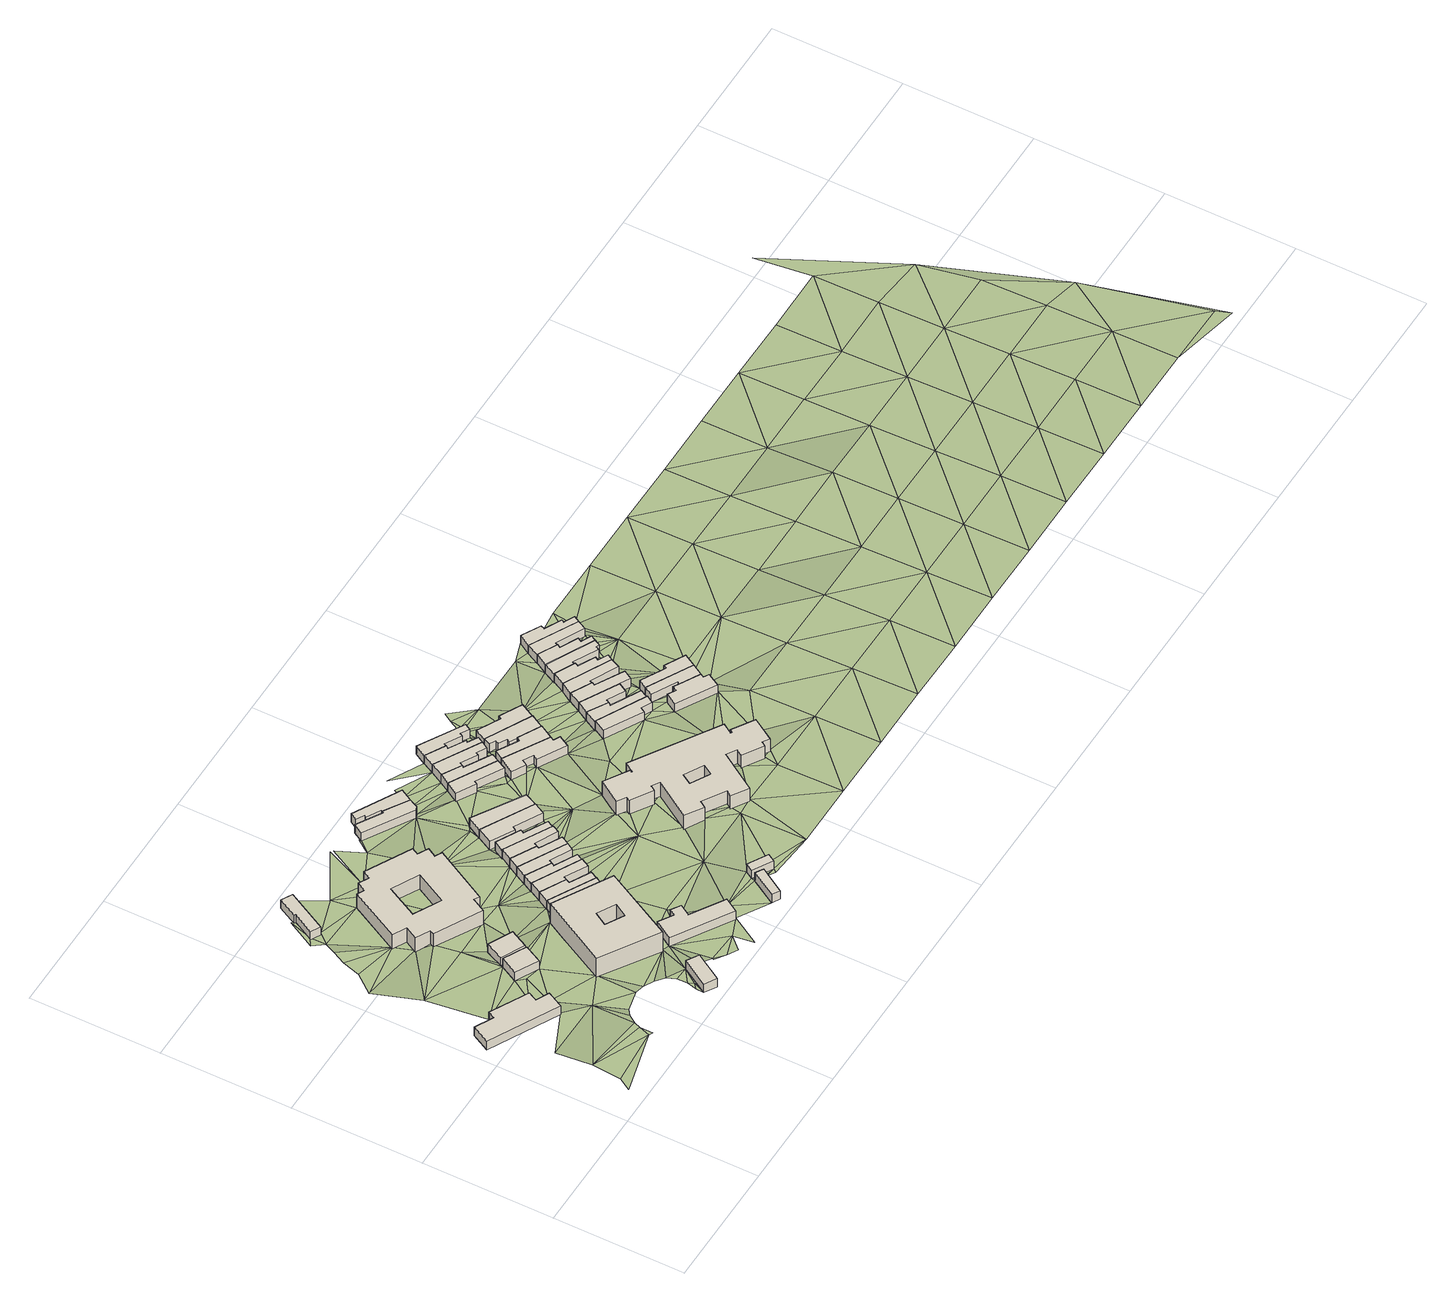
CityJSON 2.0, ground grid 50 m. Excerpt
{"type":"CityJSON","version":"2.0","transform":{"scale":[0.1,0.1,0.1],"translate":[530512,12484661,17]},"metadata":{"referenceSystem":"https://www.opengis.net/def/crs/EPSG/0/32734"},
"CityObjects":{
"building1":{"type":"Building","attributes":{"building":"school","building:levels":1,"building_height":4.1,"plus_code":"4FRW3F96+2FQ","ground_height":18.79,"roof_height":22.89},"geometry":[{"type":"Solid","lod":"1","boundaries":[[[[0,1,2,3]],[[1,4,5,2]],[[4,6,7,5]],[[6,8,9,7]],[[8,10,11,9]],[[10,12,13,11]],[[12,14,15,13]],[[14,0,3,15]],[[3,2,5,7,9,11,13,15]],[[14,12,10,8,6,4,1,0]]]]}]},
"building2":{"type":"Building","attributes":{"building":"school","building:levels":1,"building_height":4.1,"plus_code":"4FRW3F96+3HH","ground_height":18.79,"roof_height":22.89},"geometry":[{"type":"Solid","lod":"1","boundaries":[[[[16,17,18,19]],[[17,20,21,18]],[[20,22,23,21]],[[22,16,19,23]],[[19,18,21,23]],[[22,20,17,16]]]]}]},
"building3":{"type":"Building","attributes":{"building":"school","building:levels":1,"building_height":4.1,"plus_code":"4FRW3F96+3JR","ground_height":17.69,"roof_height":21.79},"geometry":[{"type":"Solid","lod":"1","boundaries":[[[[24,25,26,27]],[[25,28,29,26]],[[28,30,31,29]],[[30,24,27,31]],[[27,26,29,31]],[[30,28,25,24]]]]}]},
"building4":{"type":"Building","attributes":{"address":"14 Dryden Street Salt River Cape Town","building":"house","building:levels":1,"building_height":4.1,"plus_code":"4FRW3F96+8GP","ground_height":15.96,"roof_height":20.06},"geometry":[{"type":"Solid","lod":"1","boundaries":[[[[32,33,34,35]],[[33,36,37,34]],[[36,38,39,37]],[[38,40,41,39]],[[40,42,43,41]],[[42,32,35,43]],[[35,34,37,39,41,43]],[[42,40,38,36,33,32]]]]}]},
"building5":{"type":"Building","attributes":{"address":"Swift Street Salt River Cape Town","building":"house","building:levels":1,"building_height":4.1,"plus_code":"4FRW3F86+VMH","ground_height":19.76,"roof_height":23.86},"geometry":[{"type":"Solid","lod":"1","boundaries":[[[[44,45,46,47]],[[45,48,49,46]],[[48,50,51,49]],[[50,44,47,51]],[[47,46,49,51]],[[50,48,45,44]]]]}]},
"building6":{"type":"Building","attributes":{"building":"school","building:levels":2,"building_height":6.9,"plus_code":"4FRW3F96+6MG","ground_height":16.76,"roof_height":23.66},"geometry":[{"type":"Solid","lod":"1","boundaries":[[[[52,53,54,55]],[[53,56,57,54]],[[56,58,59,57]],[[58,60,61,59]],[[60,62,63,61]],[[62,64,65,63]],[[64,66,67,65]],[[66,68,69,67]],[[68,70,71,69]],[[70,72,73,71]],[[72,74,75,73]],[[74,76,77,75]],[[76,78,79,77]],[[78,80,81,79]],[[80,82,83,81]],[[82,84,85,83]],[[84,86,87,85]],[[86,52,55,87]],[[88,89,90,91]],[[89,92,93,90]],[[92,94,95,93]],[[94,88,91,95]],[[55,54,57,59,61,63,65,67,69,71,73,75,77,79,81,83,85,87],[91,90,93,95]],[[86,84,82,80,78,76,74,72,70,68,66,64,62,60,58,56,53,52],[94,92,89,88]]]]}]},
"building7":{"type":"Building","attributes":{"address":"Swift Studio 97 Cecil Road Salt River 7925 Cape Town","building":"apartments","building:levels":3,"building:flats":"2","building_height":9.7,"plus_code":"4FRW3F96+2M3","ground_height":18.01,"roof_height":27.71},"geometry":[{"type":"Solid","lod":"1","boundaries":[[[[96,97,98,99]],[[97,100,101,98]],[[100,102,103,101]],[[102,96,99,103]],[[104,105,106,107]],[[105,108,109,106]],[[108,110,111,109]],[[110,104,107,111]],[[99,98,101,103],[107,106,109,111]],[[102,100,97,96],[110,108,105,104]]]]}]},
"building8":{"type":"Building","attributes":{"building":"school","building:levels":1,"building_height":4.1,"plus_code":"4FRW3F86+WQ8","ground_height":18.69,"roof_height":22.79},"geometry":[{"type":"Solid","lod":"1","boundaries":[[[[112,113,114,115]],[[113,116,117,114]],[[116,118,119,117]],[[118,120,121,119]],[[120,122,123,121]],[[122,124,125,123]],[[124,126,127,125]],[[126,112,115,127]],[[115,114,117,119,121,123,125,127]],[[126,124,122,120,118,116,113,112]]]]}]},
"building9":{"type":"Building","attributes":{"address":"95 Cecil Road Salt River Cape Town","building":"house","building:levels":1,"building_height":4.1,"plus_code":"4FRW3F96+3P9","ground_height":18.01,"roof_height":22.11},"geometry":[{"type":"Solid","lod":"1","boundaries":[[[[128,129,130,131]],[[129,132,133,130]],[[132,134,135,133]],[[134,136,137,135]],[[136,138,139,137]],[[138,128,131,139]],[[131,130,133,135,137,139]],[[138,136,134,132,129,128]]]]}]},
"building10":{"type":"Building","attributes":{"address":"93 Cecil Road Salt River Cape Town","building":"house","building:levels":1,"building_height":4.1,"plus_code":"4FRW3F96+3QC","ground_height":17.69,"roof_height":21.79},"geometry":[{"type":"Solid","lod":"1","boundaries":[[[[140,141,142,143]],[[141,144,145,142]],[[144,146,147,145]],[[146,148,149,147]],[[148,150,151,149]],[[150,140,143,151]],[[143,142,145,147,149,151]],[[150,148,146,144,141,140]]]]}]},
"building11":{"type":"Building","attributes":{"address":"91 Cecil Road Salt River Cape Town","building":"house","building:levels":1,"building_height":4.1,"plus_code":"4FRW3F96+3QR","ground_height":17.69,"roof_height":21.79},"geometry":[{"type":"Solid","lod":"1","boundaries":[[[[150,148,149,151]],[[148,152,153,149]],[[152,154,155,153]],[[154,156,157,155]],[[156,158,159,157]],[[158,150,151,159]],[[151,149,153,155,157,159]],[[158,156,154,152,148,150]]]]}]},
"building12":{"type":"Building","attributes":{"address":"89 Cecil Road Salt River Cape Town","building":"house","building:levels":1,"building_height":4.1,"plus_code":"4FRW3F96+4Q4","ground_height":17.28,"roof_height":21.38},"geometry":[{"type":"Solid","lod":"1","boundaries":[[[[160,161,162,163]],[[161,164,165,162]],[[164,166,167,165]],[[166,168,169,167]],[[168,170,171,169]],[[170,160,163,171]],[[163,162,165,167,169,171]],[[170,168,166,164,161,160]]]]}]},
"building13":{"type":"Building","attributes":{"address":"87 Cecil Road Salt River Cape Town","building":"house","building:levels":1,"building_height":4.1,"plus_code":"4FRW3F96+4QG","ground_height":17.28,"roof_height":21.38},"geometry":[{"type":"Solid","lod":"1","boundaries":[[[[170,168,169,171]],[[168,172,173,169]],[[172,174,175,173]],[[174,176,177,175]],[[176,178,179,177]],[[178,170,171,179]],[[171,169,173,175,177,179]],[[178,176,174,172,168,170]]]]}]},
"building14":{"type":"Building","attributes":{"address":"85 Cecil Road Salt River Cape Town","building":"house","building:levels":1,"building_height":4.1,"plus_code":"4FRW3F96+4RJ","ground_height":17.28,"roof_height":21.38},"geometry":[{"type":"Solid","lod":"1","boundaries":[[[[178,176,177,179]],[[176,180,181,177]],[[180,182,183,181]],[[182,184,185,183]],[[184,186,187,185]],[[186,178,179,187]],[[179,177,181,183,185,187]],[[186,184,182,180,176,178]]]]}]},
"building15":{"type":"Building","attributes":{"building":"school","building:levels":1,"building_height":4.1,"plus_code":"4FRW3F86+VV9","ground_height":19.18,"roof_height":23.28},"geometry":[{"type":"Solid","lod":"1","boundaries":[[[[188,189,190,191]],[[189,192,193,190]],[[192,194,195,193]],[[194,188,191,195]],[[191,190,193,195]],[[194,192,189,188]]]]}]},
"building16":{"type":"Building","attributes":{"address":"83 Cecil Road Salt River Cape Town","building":"house","building:levels":1,"building_height":4.1,"plus_code":"4FRW3F96+5Q5","ground_height":17.28,"roof_height":21.38},"geometry":[{"type":"Solid","lod":"1","boundaries":[[[[186,184,185,187]],[[184,196,197,185]],[[196,198,199,197]],[[198,200,201,199]],[[200,202,203,201]],[[202,186,187,203]],[[187,185,197,199,201,203]],[[202,200,198,196,184,186]]]]}]},
"building17":{"type":"Building","attributes":{"address":"Cecil Road Salt River Cape Town","building":"house","building:levels":1,"building_height":4.1,"plus_code":"4FRW3F96+8QC","ground_height":16.04,"roof_height":20.14},"geometry":[{"type":"Solid","lod":"1","boundaries":[[[[204,205,206,207]],[[205,208,209,206]],[[208,210,211,209]],[[210,212,213,211]],[[212,214,215,213]],[[214,216,217,215]],[[216,204,207,217]],[[207,206,209,211,213,215,217]],[[216,214,212,210,208,205,204]]]]}]},
"building18":{"type":"Building","attributes":{"address":"81 Cecil Road Salt River Cape Town","building":"house","building:levels":1,"building_height":4.1,"plus_code":"4FRW3F96+5R3","ground_height":16.65,"roof_height":20.75},"geometry":[{"type":"Solid","lod":"1","boundaries":[[[[218,219,220,221]],[[219,222,223,220]],[[222,224,225,223]],[[224,226,227,225]],[[226,228,229,227]],[[228,218,221,229]],[[221,220,223,225,227,229]],[[228,226,224,222,219,218]]]]}]},
"building19":{"type":"Building","attributes":{"address":"Cecil Road Salt River Cape Town","building":"house","building:levels":1,"building_height":4.1,"plus_code":"4FRW3F96+8QV","ground_height":16.04,"roof_height":20.14},"geometry":[{"type":"Solid","lod":"1","boundaries":[[[[230,231,232,233]],[[231,234,235,232]],[[234,236,237,235]],[[236,238,239,237]],[[238,240,241,239]],[[240,205,206,241]],[[205,204,207,206]],[[204,230,233,207]],[[233,232,235,237,239,241,206,207]],[[204,205,240,238,236,234,231,230]]]]}]},
"building20":{"type":"Building","attributes":{"building":"school","building:levels":1,"building_height":4.1,"plus_code":"4FRW3F86+VWV","ground_height":19.18,"roof_height":23.28},"geometry":[{"type":"Solid","lod":"1","boundaries":[[[[242,243,244,245]],[[243,246,247,244]],[[246,248,249,247]],[[248,242,245,249]],[[245,244,247,249]],[[248,246,243,242]]]]}]},
"building21":{"type":"Building","attributes":{"address":"79 Cecil Road Salt River Cape Town","building":"house","building:levels":1,"building_height":4.1,"plus_code":"4FRW3F96+5RM","ground_height":16.65,"roof_height":20.75},"geometry":[{"type":"Solid","lod":"1","boundaries":[[[[250,251,252,253]],[[251,254,255,252]],[[254,256,257,255]],[[256,258,259,257]],[[258,260,261,259]],[[260,250,253,261]],[[253,252,255,257,259,261]],[[260,258,256,254,251,250]]]]}]},
"building22":{"type":"Building","attributes":{"address":"77 Cecil Road Salt River Cape Town","building":"house","building:levels":1,"building_height":4.1,"plus_code":"4FRW3F96+6R5","ground_height":16.37,"roof_height":20.47},"geometry":[{"type":"Solid","lod":"1","boundaries":[[[[262,263,264,265]],[[263,266,267,264]],[[266,268,269,267]],[[268,262,265,269]],[[265,264,267,269]],[[268,266,263,262]]]]}]},
"building23":{"type":"Building","attributes":{"address":"75A Cecil Road Salt River Cape Town","building":"house","building:levels":1,"building_height":4.1,"plus_code":"4FRW3F96+7V8","ground_height":15.73,"roof_height":19.83},"geometry":[{"type":"Solid","lod":"1","boundaries":[[[[270,271,272,273]],[[271,274,275,272]],[[274,276,277,275]],[[276,278,279,277]],[[278,280,281,279]],[[280,270,273,281]],[[273,272,275,277,279,281]],[[280,278,276,274,271,270]]]]}]},
"building24":{"type":"Building","attributes":{"address":"75 Cecil Road Salt River Cape Town","building":"house","building:levels":1,"building_height":4.1,"plus_code":"4FRW3F96+7VH","ground_height":15.73,"roof_height":19.83},"geometry":[{"type":"Solid","lod":"1","boundaries":[[[[282,270,273,283]],[[270,280,281,273]],[[280,284,285,281]],[[284,286,287,285]],[[286,288,289,287]],[[288,282,283,289]],[[283,273,281,285,287,289]],[[288,286,284,280,270,282]]]]}]},
"building25":{"type":"Building","attributes":{"address":"73 Cecil Road Salt River Cape Town","building":"house","building:levels":1,"building_height":4.1,"plus_code":"4FRW3F96+7VX","ground_height":15.73,"roof_height":19.83},"geometry":[{"type":"Solid","lod":"1","boundaries":[[[[282,288,289,283]],[[288,290,291,289]],[[290,292,293,291]],[[292,294,295,293]],[[294,296,297,295]],[[296,298,299,297]],[[298,300,301,299]],[[300,282,283,301]],[[283,289,291,293,295,297,299,301]],[[300,298,296,294,292,290,288,282]]]]}]},
"building26":{"type":"Building","attributes":{"address":"71 Cecil Road Salt River Cape Town","building":"house","building:levels":1,"building_height":4.1,"plus_code":"4FRW3F96+8W2","ground_height":15.73,"roof_height":19.83},"geometry":[{"type":"Solid","lod":"1","boundaries":[[[[300,298,299,301]],[[298,302,303,299]],[[302,304,305,303]],[[304,306,307,305]],[[306,308,309,307]],[[308,310,311,309]],[[310,312,313,311]],[[312,300,301,313]],[[301,299,303,305,307,309,311,313]],[[312,310,308,306,304,302,298,300]]]]}]},
"building27":{"type":"Building","attributes":{"address":"88 Fenton Road Salt River Cape Town","building":"house","building:levels":1,"building_height":4.1,"plus_code":"4FRW3F96+6XF","ground_height":16.14,"roof_height":20.24},"geometry":[{"type":"Solid","lod":"1","boundaries":[[[[314,315,316,317]],[[315,318,319,316]],[[318,320,321,319]],[[320,322,323,321]],[[322,324,325,323]],[[324,326,327,325]],[[326,328,329,327]],[[328,330,331,329]],[[330,332,333,331]],[[332,314,317,333]],[[317,316,319,321,323,325,327,329,331,333]],[[332,330,328,326,324,322,320,318,315,314]]]]}]},
"building28":{"type":"Building","attributes":{"address":"69 Cecil Road Salt River Cape Town","building":"house","building:levels":1,"building_height":4.1,"plus_code":"4FRW3F96+8WF","ground_height":15.46,"roof_height":19.56},"geometry":[{"type":"Solid","lod":"1","boundaries":[[[[334,335,336,337]],[[335,338,339,336]],[[338,340,341,339]],[[340,342,343,341]],[[342,344,345,343]],[[344,346,347,345]],[[346,348,349,347]],[[348,334,337,349]],[[337,336,339,341,343,345,347,349]],[[348,346,344,342,340,338,335,334]]]]}]},
"building29":{"type":"Building","attributes":{"address":"86 Fenton Road Salt River Cape Town","building":"house","building:levels":1,"building_height":4.1,"plus_code":"4FRW3F96+6XP","ground_height":16.14,"roof_height":20.24},"geometry":[{"type":"Solid","lod":"1","boundaries":[[[[315,314,317,316]],[[314,350,351,317]],[[350,352,353,351]],[[352,354,355,353]],[[354,356,357,355]],[[356,315,316,357]],[[316,317,351,353,355,357]],[[356,354,352,350,314,315]]]]}]},
"building30":{"type":"Building","attributes":{"address":"Druden Primary School Dryden Street Salt River Cape Town","building":"school","building:levels":2,"amenity":"school","building_height":6.9,"plus_code":"4FRW3F97+23M","ground_height":16.85,"roof_height":23.75},"geometry":[{"type":"Solid","lod":"1","boundaries":[[[[358,359,360,361]],[[359,362,363,360]],[[362,364,365,363]],[[364,366,367,365]],[[366,368,369,367]],[[368,370,371,369]],[[370,372,373,371]],[[372,374,375,373]],[[374,376,377,375]],[[376,378,379,377]],[[378,380,381,379]],[[380,382,383,381]],[[382,384,385,383]],[[384,386,387,385]],[[386,388,389,387]],[[388,390,391,389]],[[390,392,393,391]],[[392,394,395,393]],[[394,396,397,395]],[[396,398,399,397]],[[398,400,401,399]],[[400,402,403,401]],[[402,404,405,403]],[[404,406,407,405]],[[406,408,409,407]],[[408,410,411,409]],[[410,412,413,411]],[[412,358,361,413]],[[414,415,416,417]],[[415,418,419,416]],[[418,420,421,419]],[[420,414,417,421]],[[361,360,363,365,367,369,371,373,375,377,379,381,383,385,387,389,391,393,395,397,399,401,403,405,407,409,411,413],[417,416,419,421]],[[412,410,408,406,404,402,400,398,396,394,392,390,388,386,384,382,380,378,376,374,372,370,368,366,364,362,359,358],[420,418,415,414]]]]}]},
"building31":{"type":"Building","attributes":{"address":"84 Fenton Road Salt River Cape Town","building":"house","building:levels":1,"building_height":4.1,"plus_code":"4FRW3F96+7X5","ground_height":15.73,"roof_height":19.83},"geometry":[{"type":"Solid","lod":"1","boundaries":[[[[422,423,424,425]],[[423,426,427,424]],[[426,428,429,427]],[[428,430,431,429]],[[430,432,433,431]],[[432,434,435,433]],[[434,436,437,435]],[[436,438,439,437]],[[438,422,425,439]],[[425,424,427,429,431,433,435,437,439]],[[438,436,434,432,430,428,426,423,422]]]]}]},
"building32":{"type":"Building","attributes":{"address":"82 Fenton Road Salt River Cape Town","building":"house","building:levels":1,"building_height":4.1,"plus_code":"4FRW3F96+7XH","ground_height":15.46,"roof_height":19.56},"geometry":[{"type":"Solid","lod":"1","boundaries":[[[[440,441,442,443]],[[441,444,445,442]],[[444,446,447,445]],[[446,448,449,447]],[[448,450,451,449]],[[450,440,443,451]],[[443,442,445,447,449,451]],[[450,448,446,444,441,440]]]]}]},
"building33":{"type":"Building","attributes":{"address":"87 Fenton Road Salt River Cape Town","building":"house","building:levels":1,"building_height":4.1,"plus_code":"4FRW3F97+535","ground_height":16.81,"roof_height":20.91},"geometry":[{"type":"Solid","lod":"1","boundaries":[[[[452,453,454,455]],[[453,456,457,454]],[[456,458,459,457]],[[458,460,461,459]],[[460,462,463,461]],[[462,452,455,463]],[[455,454,457,459,461,463]],[[462,460,458,456,453,452]]]]}]},
"building34":{"type":"Building","attributes":{"address":"85 Fenton Road Salt River Cape Town","building":"house","building:levels":1,"building_height":4.1,"plus_code":"4FRW3F97+546","ground_height":15.99,"roof_height":20.09},"geometry":[{"type":"Solid","lod":"1","boundaries":[[[[464,465,466,467]],[[465,468,469,466]],[[468,470,471,469]],[[470,472,473,471]],[[472,474,475,473]],[[474,464,467,475]],[[467,466,469,471,473,475]],[[474,472,470,468,465,464]]]]}]},
"building35":{"type":"Building","attributes":{"address":"83 Fenton Road Salt River Cape Town","building":"house","building:levels":1,"building_height":4.1,"plus_code":"4FRW3F97+54J","ground_height":15.99,"roof_height":20.09},"geometry":[{"type":"Solid","lod":"1","boundaries":[[[[474,472,473,475]],[[472,476,477,473]],[[476,478,479,477]],[[478,480,481,479]],[[480,482,483,481]],[[482,474,475,483]],[[475,473,477,479,481,483]],[[482,480,478,476,472,474]]]]}]},
"building36":{"type":"Building","attributes":{"address":"81 Fenton Road Salt River Cape Town","building":"house","building:levels":1,"building_height":4.1,"plus_code":"4FRW3F97+54V","ground_height":15.99,"roof_height":20.09},"geometry":[{"type":"Solid","lod":"1","boundaries":[[[[482,480,481,483]],[[480,484,485,481]],[[484,486,487,485]],[[486,488,489,487]],[[488,490,491,489]],[[490,492,493,491]],[[492,482,483,493]],[[483,481,485,487,489,491,493]],[[492,490,488,486,484,480,482]]]]}]},
"building37":{"type":"Building","attributes":{"address":"79 Fenton Road Salt River Cape Town","building":"house","building:levels":1,"building_height":4.1,"plus_code":"4FRW3F97+648","ground_height":15.69,"roof_height":19.79},"geometry":[{"type":"Solid","lod":"1","boundaries":[[[[494,495,496,497]],[[495,498,499,496]],[[498,500,501,499]],[[500,502,503,501]],[[502,504,505,503]],[[504,494,497,505]],[[497,496,499,501,503,505]],[[504,502,500,498,495,494]]]]}]},
"building38":{"type":"Building","attributes":{"address":"Goldsmith Road Salt River Cape Town","building":"house","building:levels":1,"building_height":4.1,"plus_code":"4FRW3F97+35W","ground_height":16.64,"roof_height":20.74},"geometry":[{"type":"Solid","lod":"1","boundaries":[[[[506,507,508,509]],[[507,510,511,508]],[[510,512,513,511]],[[512,514,515,513]],[[514,516,517,515]],[[516,518,519,517]],[[518,520,521,519]],[[520,522,523,521]],[[522,506,509,523]],[[509,508,511,513,515,517,519,521,523]],[[522,520,518,516,514,512,510,507,506]]]]}]},
"building39":{"type":"Building","attributes":{"address":"77 Fenton Road Salt River Cape Town","building":"house","building:levels":1,"building_height":4.1,"plus_code":"4FRW3F97+64Q","ground_height":15.69,"roof_height":19.79},"geometry":[{"type":"Solid","lod":"1","boundaries":[[[[504,502,503,505]],[[502,524,525,503]],[[524,526,527,525]],[[526,528,529,527]],[[528,530,531,529]],[[530,532,533,531]],[[532,534,535,533]],[[534,504,505,535]],[[505,503,525,527,529,531,533,535]],[[534,532,530,528,526,524,502,504]]]]}]},
"building40":{"type":"Building","attributes":{"address":"Goldsmith Road Salt River Cape Town","building":"house","building:levels":1,"building_height":4.1,"plus_code":"4FRW3F97+45G","ground_height":16.64,"roof_height":20.74},"geometry":[{"type":"Solid","lod":"1","boundaries":[[[[506,536,537,509]],[[536,538,539,537]],[[538,540,541,539]],[[540,542,543,541]],[[542,507,508,543]],[[507,506,509,508]],[[509,537,539,541,543,508]],[[507,542,540,538,536,506]]]]}]},
"building41":{"type":"Building","attributes":{"address":"Goldsmith Road Salt River Cape Town","building":"house","building:levels":1,"building_height":4.1,"plus_code":"4FRW3F97+45Q","ground_height":16.64,"roof_height":20.74},"geometry":[{"type":"Solid","lod":"1","boundaries":[[[[538,536,537,539]],[[536,544,545,537]],[[544,546,547,545]],[[546,548,549,547]],[[548,550,551,549]],[[550,538,539,551]],[[539,537,545,547,549,551]],[[550,548,546,544,536,538]]]]}]},
"building42":{"type":"Building","attributes":{"address":"75 Fenton Road Salt River Cape Town","building":"house","building:levels":1,"building_height":4.1,"plus_code":"4FRW3F97+752","ground_height":15.23,"roof_height":19.33},"geometry":[{"type":"Solid","lod":"1","boundaries":[[[[552,553,554,555]],[[553,556,557,554]],[[556,558,559,557]],[[558,560,561,559]],[[560,562,563,561]],[[562,564,565,563]],[[564,566,567,565]],[[566,552,555,567]],[[555,554,557,559,561,563,565,567]],[[566,564,562,560,558,556,553,552]]]]}]},
"building43":{"type":"Building","attributes":{"address":"73 Fenton Road Salt River Cape Town","building":"house","building:levels":1,"building_height":4.1,"plus_code":"4FRW3F97+756","ground_height":15.23,"roof_height":19.33},"geometry":[{"type":"Solid","lod":"1","boundaries":[[[[552,566,567,555]],[[566,568,569,567]],[[568,570,571,569]],[[570,572,573,571]],[[572,574,575,573]],[[574,576,577,575]],[[576,578,579,577]],[[578,552,555,579]],[[555,567,569,571,573,575,577,579]],[[578,576,574,572,570,568,566,552]]]]}]},
"building44":{"type":"Building","attributes":{"address":"71 Fenton Road Salt River Cape Town","building":"house","building:levels":1,"building_height":4.1,"plus_code":"4FRW3F97+75M","ground_height":14.95,"roof_height":19.05},"geometry":[{"type":"Solid","lod":"1","boundaries":[[[[580,581,582,583]],[[581,584,585,582]],[[584,586,587,585]],[[586,588,589,587]],[[588,590,591,589]],[[590,580,583,591]],[[583,582,585,587,589,591]],[[590,588,586,584,581,580]]]]}]},
"building45":{"type":"Building","attributes":{"address":"69 Fenton Road Salt River Cape Town","building":"house","building:levels":1,"building_height":4.1,"plus_code":"4FRW3F97+75W","ground_height":14.95,"roof_height":19.05},"geometry":[{"type":"Solid","lod":"1","boundaries":[[[[590,588,589,591]],[[588,592,593,589]],[[592,594,595,593]],[[594,596,597,595]],[[596,598,599,597]],[[598,600,601,599]],[[600,602,603,601]],[[602,590,591,603]],[[591,589,593,595,597,599,601,603]],[[602,600,598,596,594,592,588,590]]]]}]},
"terrain1":{"type":"TINRelief","geometry":[{"type":"CompositeSurface","lod":"1","boundaries":[[[604,605,606]],[[607,605,604]],[[607,608,609]],[[604,610,607]],[[611,607,610]],[[608,607,611]],[[612,609,608]],[[604,613,610]],[[614,615,17]],[[615,0,20]],[[14,12,0]],[[616,608,611]],[[617,614,618]],[[12,612,608]],[[608,616,619]],[[617,620,621]],[[17,615,20]],[[0,12,622]],[[623,608,619]],[[20,0,622]],[[624,621,620]],[[12,608,625]],[[617,618,620]],[[17,626,614]],[[618,614,627]],[[12,22,622]],[[628,624,620]],[[627,614,626]],[[608,623,625]],[[22,12,625]],[[20,622,22]],[[620,629,628]],[[630,629,631]],[[629,632,631]],[[630,631,633]],[[625,623,634]],[[626,17,635]],[[17,16,635]],[[620,618,636]],[[637,633,631]],[[626,635,638]],[[637,631,639]],[[640,50,641]],[[618,627,642]],[[643,640,641]],[[629,620,60]],[[16,644,635]],[[632,629,60]],[[48,641,50]],[[625,634,645]],[[641,48,643]],[[646,643,48]],[[647,646,48]],[[634,648,645]],[[627,626,649]],[[650,22,625]],[[649,626,638]],[[648,647,645]],[[22,650,16]],[[651,652,632]],[[645,647,48]],[[651,632,60]],[[649,638,30]],[[644,16,650]],[[644,650,30]],[[653,48,45]],[[645,48,653]],[[654,655,656]],[[45,657,653]],[[60,56,651]],[[58,56,60]],[[658,659,657]],[[649,30,660]],[[661,662,663]],[[650,664,30]],[[665,649,666]],[[52,651,56]],[[124,645,653]],[[657,659,667]],[[657,667,653]],[[30,664,660]],[[660,666,649]],[[655,668,656]],[[56,53,52]],[[669,663,662]],[[659,670,667]],[[664,650,671]],[[671,650,134]],[[672,651,52]],[[102,645,124]],[[653,667,673]],[[660,664,150]],[[120,124,122]],[[158,660,150]],[[673,667,674]],[[650,102,134]],[[186,666,660]],[[675,124,120]],[[660,158,170]],[[675,102,124]],[[675,120,118]],[[134,138,136]],[[660,170,178]],[[676,52,677]],[[678,677,52]],[[679,666,186]],[[118,116,680]],[[134,102,138]],[[186,660,178]],[[681,682,678]],[[683,679,682]],[[684,685,686]],[[138,102,687]],[[138,687,128]],[[673,192,680]],[[688,684,689]],[[686,128,687]],[[684,686,689]],[[690,675,118]],[[679,186,202]],[[691,692,677]],[[689,686,687]],[[102,675,690]],[[690,118,680]],[[679,693,682]],[[202,251,679]],[[214,678,682]],[[678,214,677]],[[694,168,166]],[[189,680,192]],[[174,172,168]],[[679,251,250]],[[214,691,677]],[[695,687,102]],[[168,694,174]],[[251,202,228]],[[243,680,189]],[[693,679,250]],[[243,242,680]],[[689,687,695]],[[693,214,682]],[[242,690,680]],[[228,696,251]],[[180,184,182]],[[689,695,697]],[[194,698,188]],[[184,198,196]],[[208,205,699]],[[690,695,102]],[[205,240,699]],[[189,188,243]],[[228,700,696]],[[694,697,695]],[[198,184,180]],[[174,694,695]],[[250,701,693]],[[246,243,188]],[[702,696,700]],[[695,176,174]],[[188,698,246]],[[701,214,693]],[[246,698,703]],[[700,704,705]],[[700,706,702]],[[176,707,180]],[[705,706,700]],[[214,701,708]],[[708,216,214]],[[198,180,709]],[[200,198,709]],[[707,176,695]],[[710,246,703]],[[270,204,216]],[[709,705,200]],[[695,690,711]],[[246,710,248]],[[712,690,242]],[[248,712,242]],[[705,709,706]],[[270,216,708]],[[713,708,701]],[[709,180,707]],[[282,230,204]],[[701,266,713]],[[706,709,714]],[[690,715,711]],[[282,204,270]],[[707,695,716]],[[230,300,717]],[[714,709,266]],[[690,712,715]],[[695,711,718]],[[248,710,712]],[[230,282,300]],[[718,716,695]],[[707,716,719]],[[720,713,266]],[[721,709,707]],[[722,713,720]],[[723,720,266]],[[266,709,724]],[[725,300,312]],[[722,720,726]],[[711,727,718]],[[728,723,266]],[[729,715,730]],[[721,724,709]],[[730,715,712]],[[726,720,723]],[[710,731,712]],[[266,724,728]],[[718,727,732]],[[288,286,292]],[[733,729,730]],[[288,292,290]],[[723,734,726]],[[731,730,712]],[[726,734,735]],[[292,286,736]],[[721,374,368]],[[736,735,734]],[[737,728,724]],[[710,738,731]],[[372,370,374]],[[739,736,734]],[[294,292,740]],[[736,740,292]],[[370,368,374]],[[737,724,741]],[[724,721,328]],[[736,739,740]],[[742,721,368]],[[310,308,306]],[[743,744,745]],[[746,310,747]],[[740,739,428]],[[721,742,328]],[[306,747,310]],[[748,428,739]],[[428,298,740]],[[748,739,749]],[[745,750,743]],[[304,302,306]],[[428,426,298]],[[749,739,354]],[[751,428,748]],[[747,306,302]],[[302,298,426]],[[752,748,749]],[[753,747,302]],[[754,755,346]],[[302,426,448]],[[747,753,756]],[[352,749,354]],[[448,753,302]],[[731,757,758]],[[759,731,738]],[[753,448,346]],[[757,731,759]],[[314,332,330]],[[328,742,456]],[[448,444,346]],[[314,330,760]],[[458,742,368]],[[761,762,763]],[[444,754,346]],[[328,453,330]],[[314,760,350]],[[444,448,446]],[[758,757,764]],[[456,453,328]],[[763,754,765]],[[350,760,766]],[[763,765,761]],[[444,765,754]],[[767,757,759]],[[330,474,760]],[[768,368,769]],[[742,458,456]],[[765,770,761]],[[768,458,368]],[[330,453,474]],[[767,759,771]],[[766,760,482]],[[765,444,772]],[[771,773,767]],[[474,482,760]],[[738,774,759]],[[775,776,777]],[[777,769,775]],[[766,492,772]],[[482,492,766]],[[769,777,778]],[[759,774,771]],[[774,738,779]],[[768,780,458]],[[458,462,460]],[[772,492,781]],[[765,772,782]],[[778,771,774]],[[780,462,458]],[[783,768,769]],[[784,785,786]],[[476,784,786]],[[787,772,781]],[[783,769,778]],[[768,783,780]],[[788,786,785]],[[789,452,462]],[[462,780,790]],[[772,787,552]],[[462,790,789]],[[788,452,789]],[[782,772,552]],[[788,789,791]],[[789,790,792]],[[793,786,788]],[[480,786,794]],[[788,791,793]],[[792,790,795]],[[796,778,774]],[[793,794,786]],[[542,789,792]],[[488,797,490]],[[797,798,490]],[[778,796,783]],[[507,542,792]],[[797,488,486]],[[794,793,486]],[[552,578,782]],[[793,546,486]],[[799,800,801]],[[774,779,802]],[[799,803,800]],[[546,793,548]],[[546,797,486]],[[578,804,782]],[[783,796,520]],[[506,522,520]],[[797,546,502]],[[799,805,803]],[[806,524,799]],[[804,807,782]],[[520,536,506]],[[796,774,802]],[[799,524,805]],[[802,779,808]],[[809,805,524]],[[574,810,576]],[[811,502,546]],[[576,810,812]],[[805,809,813]],[[811,524,502]],[[546,544,811]],[[524,811,809]],[[520,796,814]],[[815,816,810]],[[812,810,817]],[[809,811,818]],[[817,810,816]],[[818,811,816]],[[819,536,520]],[[596,600,598]],[[817,816,811]],[[802,814,796]],[[819,544,536]],[[588,817,811]],[[594,592,596]],[[600,596,820]],[[588,811,592]],[[596,592,820]],[[520,814,819]],[[811,544,821]],[[808,822,802]],[[821,592,811]],[[821,544,819]],[[802,822,814]],[[823,822,808]],[[824,820,592]],[[592,821,824]],[[819,814,825]],[[814,822,825]],[[826,821,819]],[[825,827,819]],[[822,823,828]],[[819,827,826]],[[821,829,824]],[[828,825,822]],[[828,823,830]],[[829,821,826]],[[831,827,825]],[[831,825,828]],[[832,826,827]],[[832,827,831]],[[830,833,828]],[[829,826,834]],[[826,832,834]],[[833,830,835]],[[836,831,828]],[[834,837,829]],[[833,836,828]],[[832,831,838]],[[834,832,838]],[[836,838,831]],[[833,835,839]],[[840,837,834]],[[840,834,838]],[[839,835,841]],[[836,833,842]],[[837,840,843]],[[842,833,839]],[[844,838,836]],[[838,844,840]],[[844,836,842]],[[839,841,845]],[[843,840,846]],[[840,844,847]],[[845,841,848]],[[849,842,839]],[[840,847,846]],[[849,839,845]],[[844,842,850]],[[850,847,844]],[[850,842,849]],[[848,851,845]],[[852,846,847]],[[852,847,850]],[[851,848,853]],[[854,849,845]],[[852,855,846]],[[854,845,851]],[[856,850,849]],[[856,849,854]],[[857,852,850]],[[851,853,858]],[[857,850,856]],[[859,855,852]],[[851,858,854]],[[858,853,860]],[[852,857,859]],[[854,861,856]],[[861,854,858]],[[856,862,857]],[[863,858,860]],[[864,856,861]],[[857,862,859]],[[862,856,864]],[[863,860,865]],[[866,861,858]],[[862,867,859]],[[866,858,863]],[[864,861,866]],[[864,866,862]],[[866,863,865]]]}]}
},
"vertices":[
[267,526,55],[126,600,55],[126,600,96],[267,526,96],[112,573,55],[112,573,96],[43,609,55],[43,609,96],[7,540,55],[7,540,96],[267,405,55],[267,405,96],[299,467,55],[299,467,96],[250,492,55],[250,492,96],
[442,635,55],[357,679,55],[357,679,96],[442,635,96],[322,612,55],[322,612,96],[408,568,55],[408,568,96],
[398,758,44],[365,691,44],[365,691,85],[398,758,85],[453,647,44],[453,647,85],[487,714,44],[487,714,85],
[245,1462,27],[206,1389,27],[206,1389,68],[245,1462,68],[212,1386,27],[212,1386,68],[168,1305,27],[168,1305,68],[204,1286,27],[204,1286,68],[286,1440,27],[286,1440,68],
[622,9,65],[686,114,65],[686,114,106],[622,9,106],[641,141,65],[641,141,106],[578,36,65],[578,36,106],
[463,1268,35],[447,1239,35],[447,1239,104],[463,1268,104],[408,1259,35],[408,1259,104],[390,1225,35],[390,1225,104],[364,1239,35],[364,1239,104],[261,1046,35],[261,1046,104],[312,1019,35],[312,1019,104],[287,973,35],[287,973,104],[340,945,35],[340,945,104],[332,930,35],[332,930,104],[506,837,35],[506,837,104],[534,889,35],[534,889,104],[554,878,35],[554,878,104],[665,1084,35],[665,1084,104],[639,1098,35],[639,1098,104],[658,1132,35],[658,1132,104],[619,1153,35],[619,1153,104],[632,1178,35],[632,1178,104],[440,1152,35],[542,1099,35],[542,1099,104],[440,1152,104],[478,980,35],[478,980,104],[377,1033,35],[377,1033,104],
[612,641,47],[472,387,47],[472,387,144],[612,641,144],[684,253,47],[684,253,144],[825,519,47],[825,519,144],[648,487,47],[715,448,47],[715,448,144],[648,487,144],[687,399,47],[687,399,144],[619,438,47],[619,438,144],
[925,111,54],[957,163,54],[957,163,95],[925,111,95],[833,240,54],[833,240,95],[858,281,54],[858,281,95],[823,303,54],[823,303,95],[809,280,54],[809,280,95],[755,314,54],[755,314,95],[710,243,54],[710,243,95],
[833,590,47],[662,683,47],[662,683,88],[833,590,88],[641,643,47],[641,643,88],[729,595,47],[729,595,88],[735,607,47],[735,607,88],[816,562,47],[816,562,88],
[662,683,44],[833,590,44],[833,590,85],[662,683,85],[848,618,44],[848,618,85],[771,660,44],[771,660,85],[779,675,44],[779,675,85],[684,725,44],[684,725,85],
[784,685,44],[784,685,85],[867,642,44],[867,642,85],[884,674,44],[884,674,85],[707,768,44],[707,768,85],
[707,768,40],[884,674,40],[884,674,81],[707,768,81],[898,700,40],[898,700,81],[816,743,40],[816,743,81],[822,755,40],[822,755,81],[728,806,40],[728,806,81],
[828,766,40],[828,766,81],[908,725,40],[908,725,81],[925,752,40],[925,752,81],[748,847,40],[748,847,81],
[941,782,40],[941,782,81],[859,826,40],[859,826,81],[864,835,40],[864,835,81],[770,886,40],[770,886,81],
[1131,121,59],[1102,138,59],[1102,138,100],[1131,121,100],[1044,42,59],[1044,42,100],[1072,25,59],[1072,25,100],
[870,846,40],[870,846,81],[955,805,40],[955,805,81],[969,833,40],[969,833,81],[794,928,40],[794,928,81],
[847,1309,27],[757,1365,27],[757,1365,68],[847,1309,68],[753,1358,27],[753,1358,68],[660,1414,27],[660,1414,68],[638,1377,27],[638,1377,68],[818,1270,27],[818,1270,68],[832,1276,27],[832,1276,68],
[794,928,33],[969,833,33],[969,833,74],[794,928,74],[984,861,33],[984,861,74],[899,907,33],[899,907,74],[906,920,33],[906,920,74],[816,968,33],[816,968,74],
[872,1354,27],[696,1449,27],[696,1449,68],[872,1354,68],[681,1422,27],[681,1422,68],[711,1406,27],[711,1406,68],[706,1398,27],[706,1398,68],[759,1369,27],[759,1369,68],
[1123,181,59],[1106,152,59],[1106,152,100],[1123,181,100],[1179,110,59],[1179,110,100],[1196,139,59],[1196,139,100],
[839,1041,33],[809,984,33],[809,984,74],[839,1041,74],[897,937,33],[897,937,74],[905,949,33],[905,949,74],[1009,893,33],[1009,893,74],[1032,936,33],[1032,936,74],
[839,1041,31],[1032,936,31],[1032,936,72],[839,1041,72],[1054,983,31],[1054,983,72],[870,1096,31],[870,1096,72],
[977,1239,24],[949,1193,24],[949,1193,65],[977,1239,65],[1020,1153,24],[1020,1153,65],[1027,1165,24],[1027,1165,65],[1127,1108,24],[1127,1108,65],[1146,1144,24],[1146,1144,65],
[998,1277,24],[998,1277,65],[1162,1173,24],[1162,1173,65],[1064,1229,24],[1064,1229,65],[1069,1237,24],[1069,1237,65],
[1075,1248,24],[1075,1248,65],[1136,1214,24],[1136,1214,65],[1141,1224,24],[1141,1224,65],[1177,1204,24],[1177,1204,65],[1193,1230,24],[1193,1230,65],[1024,1325,24],[1024,1325,65],
[1205,1252,24],[1205,1252,65],[1168,1273,24],[1168,1273,65],[1173,1281,24],[1173,1281,65],[1112,1316,24],[1112,1316,65],[1120,1326,24],[1120,1326,65],[1046,1368,24],[1046,1368,65],
[1321,1042,28],[1156,1137,28],[1156,1137,69],[1321,1042,69],[1121,1079,28],[1121,1079,69],[1173,1051,28],[1173,1051,69],[1185,1071,28],[1185,1071,69],[1222,1051,28],[1222,1051,69],[1211,1032,28],[1211,1032,69],[1315,974,28],[1315,974,69],[1338,1015,28],[1338,1015,69],[1314,1028,28],[1314,1028,69],
[1046,1368,22],[1120,1326,22],[1120,1326,62],[1046,1368,62],[1126,1337,22],[1126,1337,62],[1186,1303,22],[1186,1303,62],[1192,1313,22],[1192,1313,62],[1223,1295,22],[1223,1295,62],[1237,1319,22],[1237,1319,62],[1072,1413,22],[1072,1413,62],
[1350,1092,28],[1350,1092,69],[1264,1138,28],[1264,1138,69],[1256,1124,28],[1256,1124,69],[1176,1170,28],[1176,1170,69],
[1698,472,35],[1616,524,35],[1616,524,104],[1698,472,104],[1609,513,35],[1609,513,104],[1604,516,35],[1604,516,104],[1628,554,35],[1628,554,104],[1316,750,35],[1316,750,104],[1293,714,35],[1293,714,104],[1290,716,35],[1290,716,104],[1295,723,35],[1295,723,104],[1205,780,35],[1205,780,104],[1150,695,35],[1150,695,104],[1183,673,35],[1183,673,104],[1175,660,35],[1175,660,104],[1255,609,35],[1255,609,104],[1267,627,35],[1267,627,104],[1295,609,35],[1295,609,104],[1205,468,35],[1205,468,104],[1271,426,35],[1271,426,104],[1287,450,35],[1287,450,104],[1371,397,35],[1371,397,104],[1357,376,35],[1357,376,104],[1419,337,35],[1419,337,104],[1512,482,35],[1512,482,104],[1549,459,35],[1549,459,104],[1534,435,35],[1534,435,104],[1609,388,35],[1609,388,104],[1620,404,35],[1620,404,104],[1645,388,35],[1645,388,104],[1363,560,35],[1434,520,35],[1434,520,104],[1363,560,104],[1412,482,35],[1412,482,104],[1341,522,35],[1341,522,104],
[1350,1092,24],[1378,1143,24],[1378,1143,65],[1350,1092,65],[1208,1232,24],[1208,1232,65],[1196,1206,24],[1196,1206,65],[1220,1194,24],[1220,1194,65],[1213,1181,24],[1213,1181,65],[1244,1164,24],[1244,1164,65],[1238,1152,24],[1238,1152,65],[1264,1138,24],[1264,1138,65],
[1378,1143,22],[1407,1198,22],[1407,1198,62],[1378,1143,62],[1323,1242,22],[1323,1242,62],[1317,1230,22],[1317,1230,62],[1231,1275,22],[1231,1275,62],[1208,1232,22],[1208,1232,62],
[1634,850,35],[1451,946,35],[1451,946,76],[1634,850,76],[1427,902,35],[1427,902,76],[1567,824,35],[1567,824,76],[1577,842,35],[1577,842,76],[1616,822,35],[1616,822,76],
[1451,946,27],[1634,850,27],[1634,850,68],[1451,946,68],[1652,884,27],[1652,884,68],[1544,940,27],[1544,940,68],[1552,952,27],[1552,952,68],[1478,995,27],[1478,995,68],
[1558,962,27],[1558,962,68],[1624,928,27],[1624,928,68],[1643,961,27],[1643,961,68],[1502,1038,27],[1502,1038,68],
[1681,940,27],[1681,940,68],[1701,974,27],[1701,974,68],[1597,1032,27],[1597,1032,68],[1603,1043,27],[1603,1043,68],[1526,1083,27],[1526,1083,68],
[1526,1083,24],[1603,1043,24],[1603,1043,65],[1526,1083,65],[1607,1053,24],[1607,1053,65],[1710,1003,24],[1710,1003,65],[1727,1039,24],[1727,1039,65],[1553,1128,24],[1553,1128,65],
[1809,745,33],[1735,786,33],[1735,786,74],[1809,745,74],[1714,798,33],[1714,798,74],[1705,781,33],[1705,781,74],[1675,798,33],[1675,798,74],[1650,754,33],[1650,754,74],[1794,673,33],[1794,673,74],[1821,721,33],[1821,721,74],[1802,732,33],[1802,732,74],
[1739,1060,24],[1739,1060,65],[1702,1079,24],[1702,1079,65],[1710,1091,24],[1710,1091,65],[1647,1123,24],[1647,1123,65],[1653,1136,24],[1653,1136,65],[1578,1174,24],[1578,1174,65],
[1833,786,33],[1833,786,74],[1666,876,33],[1666,876,74],[1648,844,33],[1648,844,74],[1740,795,33],[1740,795,74],
[1858,831,33],[1858,831,74],[1782,871,33],[1782,871,74],[1775,859,33],[1775,859,74],[1684,908,33],[1684,908,74],
[1602,1221,19],[1578,1174,19],[1578,1174,60],[1602,1221,60],[1653,1136,19],[1653,1136,60],[1657,1148,19],[1657,1148,60],[1748,1101,19],[1748,1101,60],[1755,1113,19],[1755,1113,60],[1768,1109,19],[1768,1109,60],[1779,1132,19],[1779,1132,60],
[1790,1152,19],[1790,1152,60],[1751,1170,19],[1751,1170,60],[1759,1185,19],[1759,1185,60],[1693,1218,19],[1693,1218,60],[1701,1231,19],[1701,1231,60],[1628,1268,19],[1628,1268,60],
[1628,1268,16],[1701,1231,16],[1701,1231,57],[1628,1268,57],[1706,1240,16],[1706,1240,57],[1811,1189,16],[1811,1189,57],[1828,1223,16],[1828,1223,57],[1652,1315,16],[1652,1315,57],
[1840,1245,16],[1840,1245,57],[1801,1264,16],[1801,1264,57],[1806,1274,16],[1806,1274,57],[1743,1306,16],[1743,1306,57],[1749,1321,16],[1749,1321,57],[1678,1359,16],[1678,1359,57],
[320,100,68],[99,82,72],[72,35,72],[109,194,72],[349,332,61],[99,332,65],[335,142,68],[343,167,68],[267,405,61],[334,93,68],[99,832,52],[126,600,58],[365,198,68],[42,1010,45],[287,973,42],[392,218,61],[261,1046,42],[99,1082,45],[349,582,55],[470,235,61],[119,1151,45],[472,387,61],[349,832,49],[332,930,49],[145,1202,45],[168,1245,38],[137,1286,38],[168,1305,38],[204,1286,38],[196,1394,38],[510,228,57],[365,691,55],[312,1019,42],[206,1389,38],[398,758,49],[212,1386,38],[579,66,65],[599,82,65],[340,945,49],[589,104,65],[453,647,55],[684,253,57],[587,142,65],[572,178,65],[545,208,57],[506,837,44],[612,641,51],[349,1332,35],[286,1440,35],[710,243,57],[377,1033,42],[478,980,37],[440,1152,42],[728,88,61],[724,81,65],[766,55,61],[599,832,44],[619,438,57],[687,399,57],[648,487,51],[662,683,51],[534,889,44],[554,878,44],[849,82,61],[542,1099,37],[715,448,57],[804,32,61],[641,643,51],[542,1442,31],[925,111,61],[860,2,61],[849,332,54],[552,1434,31],[599,1332,31],[632,1178,37],[665,1084,37],[957,163,61],[619,1153,37],[658,1132,37],[639,1098,37],[779,675,47],[771,660,47],[848,618,47],[849,582,47],[784,685,47],[867,642,47],[1099,332,51],[638,1377,31],[636,1385,31],[849,1082,33],[898,700,47],[1099,582,44],[897,937,40],[884,674,47],[1140,115,59],[706,1398,31],[906,920,40],[870,1096,33],[905,949,40],[1170,97,59],[899,907,40],[984,861,37],[1009,893,37],[1150,695,44],[949,1193,33],[1099,832,37],[1349,82,57],[1205,468,44],[1349,332,50],[1020,1153,31],[1032,936,37],[1271,426,50],[1175,660,44],[891,1393,27],[1255,609,43],[1183,673,44],[1099,1082,31],[1205,780,37],[1027,1165,31],[1121,1079,31],[1211,1032,31],[915,1436,27],[1127,1108,31],[1295,609,43],[1173,1051,31],[1287,450,50],[1357,376,50],[1419,337,50],[1267,627,43],[1371,397,50],[1156,1137,31],[1146,1144,31],[1162,1173,31],[1185,1071,31],[1599,82,58],[1176,1170,31],[1177,1204,31],[1222,1051,31],[1349,832,35],[1363,560,43],[1341,522,43],[1412,482,43],[1126,1337,24],[1186,1303,24],[1213,1181,31],[1238,1152,28],[1434,520,43],[1220,1194,31],[1244,1164,28],[1223,1295,24],[1243,1330,22],[1072,1413,24],[1192,1313,24],[1534,435,51],[1512,482,43],[1599,332,51],[1349,1082,28],[1255,1385,22],[1237,1351,22],[1251,1343,22],[1549,459,43],[1349,1332,22],[1378,1143,28],[1609,388,51],[1599,582,43],[1628,554,43],[1275,1419,22],[1645,388,51],[1407,1198,28],[1620,404,51],[1849,332,50],[1604,516,43],[1609,513,43],[1616,524,43],[1698,472,43],[1849,82,58],[1650,754,35],[1553,1128,27],[1599,1332,19],[1794,673,42],[1552,952,35],[1544,940,35],[1624,928,35],[1578,1174,27],[1652,884,35],[1648,844,35],[1675,798,35],[1666,876,35],[1714,798,35],[1684,908,35],[1681,940,35],[1705,781,35],[1849,582,42],[1710,1003,27],[1607,1053,27],[1710,1091,27],[1653,1136,27],[1647,1123,27],[2099,332,47],[1657,1148,27],[1652,1315,19],[1748,1101,24],[1702,1079,27],[1678,1359,19],[2099,82,57],[1768,1109,24],[1759,1185,24],[1849,1082,24],[1706,1240,19],[1755,1113,24],[2099,582,38],[1751,1170,24],[1790,1152,24],[1811,1189,24],[1779,1132,24],[2099,832,28],[1849,1332,16],[2099,1082,20],[2350,332,44],[2350,82,53],[2099,1332,13],[2350,582,34],[2350,1082,16],[2350,832,22],[2600,332,43],[2350,1332,10],[2600,82,51],[2600,582,33],[2600,832,23],[2850,332,40],[2600,1082,13],[2850,82,48],[2850,582,32],[2600,1332,9],[2850,832,26],[3100,332,39],[2850,1082,11],[3100,82,47],[3100,582,28],[2850,1332,9],[3100,832,18],[3350,332,37],[3100,1332,5],[3100,1082,10],[3350,82,45],[3350,582,28],[3350,832,17],[3600,332,37],[3350,1082,9],[3600,82,42],[3600,582,28],[3350,1332,4],[3600,832,18],[3600,1082,10],[3850,332,35],[3600,1332,5],[3850,82,39],[3850,582,27],[3807,1060,11],[4100,82,33],[3850,832,19],[4120,28,33],[3989,552,25],[3576,1548,1]
]}
